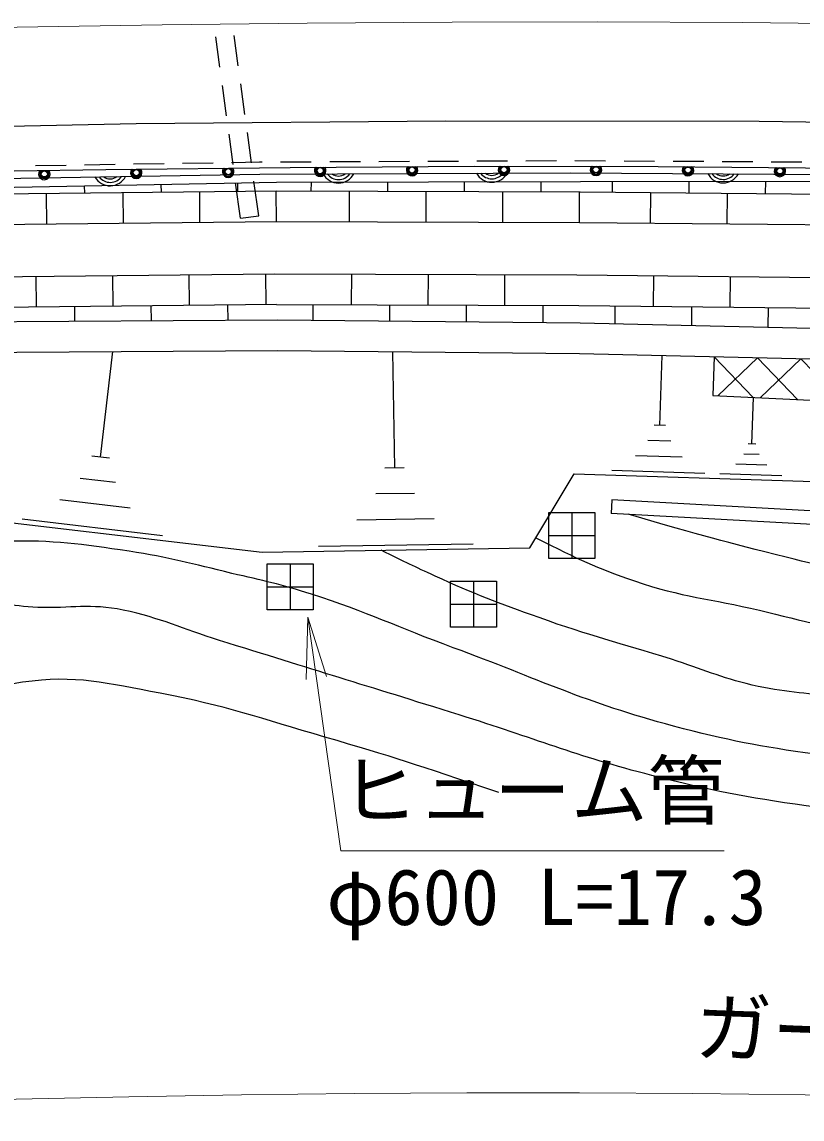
# Model space of a CAD drawing. Units: millimetres, scale not verified. Extents: x 40000 to 680000, y 20000 to 380000.
# Drawn here: x 304628 to 330076, y 262720 to 298497 of the extents above; entities that cross this region are included whole.
import ezdxf
from ezdxf.enums import TextEntityAlignment as Align

# ---------------------------------------------------------------- set-up
doc = ezdxf.new("R2010")
doc.units = ezdxf.units.MM
doc.header["$LTSCALE"] = 1000
doc.linetypes.add('CHAIN', pattern=[18.5, 12, -1.5, 3.5, -1.5])
for name, color, linetype, lineweight in [('M-BGD', 7, 'Continuous', 25), ('M-BMK', 2, 'CHAIN', 13), ('M-STR-HTXT', 7, 'Continuous', 13), ('M-STR-STRC', 7, 'Continuous', 25)]:
    doc.layers.add(name, color=color, linetype=linetype, lineweight=lineweight)
doc.styles.add('ＭＳ ゴシック', font='')
doc.styles.get('ＭＳ ゴシック').set_extended_font_data('MS Gothic')

# ---------------------------------------------------------------- blocks, each defined once
blk = doc.blocks.new('open_arrow')
at = {"color": 0, "linetype": 'Continuous', "lineweight": -2}
blk.add_lwpolyline([(7.5, 1.25), (0, 0), (7.5, -1.25)], dxfattribs=at)

msp = doc.modelspace()

# ---------------------------------------------------------------- linework, layer by layer
at = {"layer": 'M-BGD'}
for p, q in [((311685, 297068), (311550, 298059)), ((311086, 297018), (310951, 298008)), ((311302, 295432), (311167, 296423)), ((311901, 295483), (311766, 296474)), ((311518, 293847), (311383, 294838)), ((312117, 293898), (311982, 294889)), ((305069, 293813), (306069, 293829)), ((306669, 293839), (307669, 293855)), ((308269, 293865), (309269, 293881)), ((309869, 293891), (310868, 293907)), ((311468, 293917), (312380, 293932)), ((312380, 293932), (312468, 293932)), ((313068, 293935), (314068, 293939)), ((314668, 293942), (315668, 293947)), ((316268, 293950), (317268, 293954)), ((317868, 293957), (318868, 293962)), ((319468, 293965), (320468, 293969)), ((321068, 293972), (322068, 293977)), ((322668, 293978), (323668, 293972)), ((324268, 293968), (325268, 293962)), ((325868, 293958), (326868, 293952)), ((327468, 293948), (328468, 293941)), ((329068, 293938), (330068, 293931)), ((306676, 292908), (306673, 293154)), ((309176, 292935), (309173, 293202)), ((311757, 292098), (311599, 293252)), ((311676, 292962), (311673, 293249)), ((312351, 292179), (312198, 293303)), ((314068, 292971), (314069, 293276)), ((316568, 292963), (316569, 293282)), ((319068, 292954), (319069, 293288)), ((321568, 292946), (321569, 293294)), ((323889, 292932), (323892, 293298)), ((326389, 292910), (326392, 293301)), ((328889, 292887), (328892, 293304)), ((312936, 292975), (302662, 292866)), ((305437, 291895), (305426, 292895)), ((307937, 291922), (307926, 292922)), ((310436, 291948), (310426, 292948)), ((312936, 291975), (312926, 292975)), ((322840, 292941), (312936, 292975)), ((315315, 291967), (315318, 292967)), ((317815, 291958), (317818, 292958)), ((320315, 291950), (320318, 292950)), ((322815, 291941), (322818, 292941)), ((332674, 292854), (322840, 292941)), ((325130, 291921), (325139, 292921)), ((327630, 291899), (327639, 292898)), ((311757, 292098), (312351, 292179)), ((305077, 290205), (305088, 289205)), ((307577, 290232), (307588, 289232)), ((310077, 290258), (310088, 289259)), ((312577, 290285), (312588, 289285)), ((315375, 290279), (315371, 289279)), ((317875, 290269), (317871, 289269)), ((320375, 290259), (320371, 289259)), ((325233, 290222), (325222, 289222)), ((327733, 290194), (327721, 289194)), ((302688, 289180), (312934, 289289)), ((306338, 289219), (306343, 288739)), ((308838, 289245), (308843, 288754)), ((311338, 289272), (311343, 288769)), ((312934, 289288), (322798, 289250)), ((314121, 289283), (314119, 288767)), ((316621, 289274), (316619, 288742)), ((319121, 289264), (319119, 288718)), ((321621, 289255), (321619, 288693)), ((322798, 289250), (332695, 289138)), ((323972, 289236), (323965, 288655)), ((326471, 289208), (326465, 288597)), ((328971, 289180), (328964, 288540)), ((307194, 284305), (307597, 287746)), ((316787, 283955), (316726, 287741)), ((325437, 285341), (325510, 287619)), ((327214, 287580), (328484, 286250)), ((327326, 286305), (328627, 287547)), ((328627, 287547), (329933, 286181)), ((328705, 286239), (330041, 287515)), ((330041, 287515), (331381, 286112)), ((328440, 284734), (328489, 286249)), ((325627, 285335), (325247, 285347)), ((325800, 284822), (325041, 284847)), ((328566, 284730), (328314, 284739)), ((307480, 284272), (306907, 284339)), ((326164, 284304), (324645, 284353)), ((328923, 284045), (327913, 284077)), ((328682, 284390), (328177, 284406)), ((317102, 283960), (316471, 283950)), ((326907, 283773), (323869, 283871)), ((329417, 283692), (327397, 283757)), ((307677, 283474), (306530, 283608)), ((317431, 283124), (316169, 283104)), ((308161, 282642), (305867, 282911)), ((323871, 282911), (323847, 282472)), ((309218, 281743), (304631, 282281)), ((318076, 282293), (315551, 282252)), ((321819, 281001), (321819, 282501)), ((321819, 282501), (323319, 282501)), ((322569, 282501), (322569, 281001)), ((323319, 282501), (323319, 281001)), ((321819, 281751), (323319, 281751)), ((319351, 281472), (314303, 281391)), ((323319, 281001), (321819, 281001)), ((312630, 279321), (312630, 280821)), ((312630, 280821), (314130, 280821)), ((313380, 280821), (313380, 279321)), ((314130, 280821), (314130, 279321)), ((318613, 278756), (318613, 280256)), ((318613, 280256), (320113, 280256)), ((319363, 280256), (319363, 278756)), ((320113, 280256), (320113, 278756)), ((312630, 280071), (314130, 280071)), ((318613, 279506), (320113, 279506)), ((314130, 279321), (312630, 279321)), ((320113, 278756), (318613, 278756))]:
    msp.add_line(p, q, dxfattribs=at)
for points in [[(281081, 292777), (282389, 292821), (292408, 293137), (302639, 293373), (312384, 293532), (322529, 293579), (332472, 293516), (336900, 293449)], [(281093, 292492), (282736, 292560), (292895, 292929), (302663, 293078), (312936, 293273), (322849, 293297), (332694, 293308), (342529, 293072)], [(372281, 289247), (362454, 290261), (352270, 290989), (342410, 291549), (332629, 291854), (322815, 291941), (312936, 291975), (302660, 291866), (292934, 291699), (282638, 291348), (281143, 291290)], [(281213, 289596), (282772, 289664), (297601, 290131), (302578, 290179), (312875, 290288), (322733, 290250), (332637, 290138), (342119, 289844), (352492, 289207)], [(281271, 288186), (282815, 288251), (293244, 288522), (302739, 288717), (312963, 288779), (322834, 288681), (332735, 288453), (342190, 288075), (348426, 287667), (352451, 287360), (362300, 286601)], [(281324, 287187), (282849, 287252), (293267, 287522), (302753, 287717), (312962, 287779), (322818, 287681), (332704, 287453), (342138, 287076), (348355, 286670), (348375, 286668)], [(327214, 287580), (327162, 286313), (332406, 286063), (332449, 285598), (335694, 285397), (335673, 284916), (340337, 284520), (344033, 284358), (348251, 284236)], [(300078, 283145), (301352, 282514), (312462, 281211), (321197, 281351), (322645, 283760), (337588, 283278), (348160, 282446)], [(347939, 281539), (336024, 282239), (323871, 282911)], [(347910, 281100), (335999, 281800), (323847, 282472)]]:
    msp.add_lwpolyline(points, dxfattribs=at)
for centre, radius, start, end in [((307507, 293719), 567, 209.0043, 332.8593), ((307507, 293719), 453, 216.9637, 324.8999), ((307507, 293719), 340, 232.589, 309.2745), ((314955, 293810), 567, 208.3404, 332.1954), ((314955, 293810), 453, 216.2998, 324.236), ((314955, 293810), 340, 231.9252, 308.6107), ((319955, 293834), 567, 208.3404, 332.1954), ((319955, 293834), 453, 216.2998, 324.236), ((319955, 293834), 340, 231.9252, 308.6107), ((327502, 293814), 567, 207.7096, 331.5647), ((327502, 293814), 453, 215.669, 323.6053), ((327502, 293814), 340, 231.2944, 307.9799)]:
    msp.add_arc(centre, radius, start, end, dxfattribs=at)
for points, knots in [([(363613, 278826), (362218, 278106), (361745, 277841), (360455, 277463), (359343, 277137), (358692, 277038), (357540, 276904), (355974, 276722), (355083, 276726), (353507, 276745), (351788, 276765), (350831, 276928), (349114, 277024), (347851, 277094), (347131, 276999), (345879, 277184), (344240, 277425), (343374, 277823), (341766, 278222), (339745, 278723), (338613, 279004), (336586, 279474), (333848, 280109), (332287, 280348), (329562, 281038), (327539, 281550), (326874, 281730), (324408, 282441)], [0, 0, 0, 0, 1, 1, 1, 2, 2, 2, 3, 3, 3, 4, 4, 4, 5, 5, 5, 6, 6, 6, 7, 7, 7, 8, 8, 8, 9, 9, 9, 9]), ([(363818, 273578), (362101, 273148), (361666, 273040), (360289, 272684), (359103, 272376), (358464, 272083), (357254, 271885), (355989, 271678), (355261, 271596), (353980, 271645), (352299, 271710), (351373, 271939), (349706, 272164), (347002, 272531), (345491, 272763), (342798, 273203), (340992, 273498), (340005, 273835), (338184, 274016), (337081, 274126), (336454, 274028), (335349, 274096), (333454, 274213), (332396, 274352), (330516, 274615), (328690, 274871), (327667, 275062), (325884, 275534), (323003, 276297), (321493, 277063), (318696, 278090), (316883, 278755), (315911, 279246), (314073, 279837), (313075, 280158), (312497, 280276), (311477, 280516), (310173, 280823), (309448, 281040), (308123, 281235), (306559, 281465), (305669, 281609), (304089, 281554), (302792, 281509), (302061, 281356), (300814, 280995), (300055, 280776), (299597, 280672), (298937, 280236), (297986, 279609), (297566, 279103), (296736, 278322), (296061, 277687), (295833, 277154), (295059, 276645), (294219, 276092), (293625, 276008), (292703, 275606), (290979, 274855), (290425, 274630), (288270, 273729)], [0, 0, 0, 0, 1, 1, 1, 2, 2, 2, 3, 3, 3, 4, 4, 4, 5, 5, 5, 6, 6, 6, 7, 7, 7, 8, 8, 8, 9, 9, 9, 10, 10, 10, 11, 11, 11, 12, 12, 12, 13, 13, 13, 14, 14, 14, 15, 15, 15, 16, 16, 16, 17, 17, 17, 18, 18, 18, 19, 19, 19, 20, 20, 20, 20]), ([(321391, 281675), (322839, 280942), (323316, 280719), (324613, 280269), (326157, 279733), (327097, 279692), (328687, 279310), (331560, 278621), (333157, 278181), (336035, 277513), (338243, 277001), (339469, 276644), (341706, 276275), (342590, 276129), (343093, 276107), (343982, 275996), (345933, 275752), (347018, 275554), (348974, 275357), (350749, 275178), (351744, 275054), (353527, 274997), (354868, 274955), (355624, 275003), (356961, 275117), (357768, 275186), (358222, 275236), (359018, 275387), (360321, 275633), (360788, 275851), (362258, 276404)], [0, 0, 0, 0, 1, 1, 1, 2, 2, 2, 3, 3, 3, 4, 4, 4, 5, 5, 5, 6, 6, 6, 7, 7, 7, 8, 8, 8, 9, 9, 9, 10, 10, 10, 10]), ([(362947, 275157), (361581, 274673), (361195, 274530), (360046, 274216), (359057, 273946), (358502, 273786), (357490, 273617), (356284, 273416), (355598, 273292), (354375, 273298), (352870, 273305), (352034, 273496), (350542, 273697), (349128, 273887), (348363, 274168), (346947, 274336), (344991, 274569), (343874, 274478), (341915, 274695), (340419, 274862), (339607, 275128), (338122, 275374), (335422, 275823), (333909, 276067), (331203, 276475), (330127, 276637), (329506, 276624), (328447, 276874), (327396, 277123), (326842, 277387), (325812, 277713), (324128, 278246), (323161, 278475), (321498, 279071), (320154, 279552), (319403, 279836), (318104, 280429), (317410, 280745), (317175, 280852), (316344, 281273)], [0, 0, 0, 0, 1, 1, 1, 2, 2, 2, 3, 3, 3, 4, 4, 4, 5, 5, 5, 6, 6, 6, 7, 7, 7, 8, 8, 8, 9, 9, 9, 10, 10, 10, 11, 11, 11, 12, 12, 12, 13, 13, 13, 13]), ([(364599, 272162), (362509, 271337), (361871, 271047), (360043, 270601), (358760, 270287), (358038, 270050), (356719, 269972), (355139, 269878), (354251, 270095), (352675, 270241), (350352, 270457), (349047, 270580), (346745, 270960), (345047, 271240), (344124, 271544), (342432, 271859), (341348, 272060), (340745, 272217), (339646, 272308), (338400, 272412), (337694, 272243), (336445, 272304), (334000, 272423), (332636, 272605), (330212, 272937), (328227, 273209), (327121, 273431), (325180, 273925), (322684, 274561), (321348, 275135), (318890, 275902), (315838, 276854), (314124, 277375), (311073, 278328), (309844, 278712), (309188, 279053), (307928, 279317), (306862, 279539), (306230, 279367), (305142, 279406), (304265, 279438), (303763, 279637), (302896, 279496), (301721, 279306), (300978, 279250), (299986, 278593), (299305, 278142), (299132, 277646), (298548, 277075), (297932, 276473), (297608, 276104), (296911, 275598), (295906, 274868), (295371, 274725), (294035, 274240)], [0, 0, 0, 0, 1, 1, 1, 2, 2, 2, 3, 3, 3, 4, 4, 4, 5, 5, 5, 6, 6, 6, 7, 7, 7, 8, 8, 8, 9, 9, 9, 10, 10, 10, 11, 11, 11, 12, 12, 12, 13, 13, 13, 14, 14, 14, 15, 15, 15, 16, 16, 16, 17, 17, 17, 18, 18, 18, 18]), ([(320185, 273370), (317473, 274280), (316743, 274529), (314508, 275177), (312422, 275783), (311268, 276204), (309133, 276605), (307403, 276930), (306383, 277216), (304641, 276964), (303661, 276823), (303144, 276552), (302248, 276133), (300726, 275421), (299955, 274862), (298474, 274066), (297354, 273464), (296998, 273275), (295599, 272539)], [0, 0, 0, 0, 1, 1, 1, 2, 2, 2, 3, 3, 3, 4, 4, 4, 5, 5, 5, 6, 6, 6, 6])]:
    msp.add_open_spline(points, degree=3, knots=knots, dxfattribs=at)
at = {"layer": 'M-BMK'}
msp.add_lwpolyline([(247712, 296318), (252440, 296526), (257169, 296733), (261897, 296936), (266626, 297134), (271355, 297325), (276084, 297508), (280814, 297681), (285544, 297842), (290274, 297989), (295005, 298121), (299737, 298236), (304468, 298332), (309201, 298408), (313933, 298462), (318666, 298493), (323399, 298497), (328132, 298475), (332864, 298424), (336958, 298355)], dxfattribs=at)
at = {"layer": 'M-STR-HTXT'}
for points in [[(313952, 279085), (315035, 271469), (327535, 271469)], [(282383, 262720), (286058, 262841), (289733, 262961), (293409, 263076), (297084, 263184), (300760, 263284), (304436, 263373), (308113, 263449), (311790, 263509), (315467, 263552), (319144, 263576), (322821, 263577), (326498, 263555), (330175, 263506), (333851, 263429), (336268, 263362)]]:
    msp.add_lwpolyline(points, dxfattribs=at)
at = {"layer": 'M-STR-STRC'}
for points in [[(337071, 295127), (328678, 295245), (318458, 295265), (308352, 295171), (298446, 294967), (288353, 294680), (280058, 294402)], [(301369, 293597), (307367, 293682), (313379, 293751), (319375, 293793), (325385, 293788), (331388, 293733), (337385, 293651), (339348, 293515), (345342, 293309), (351340, 292993), (357340, 292618), (363322, 292166), (369294, 291633), (375274, 291028), (379262, 290573), (383239, 290193), (391159, 289212), (399079, 288203), (407007, 287127), (414926, 286018), (422846, 284882), (430159, 283783), (435339, 282970)]]:
    msp.add_lwpolyline(points, dxfattribs=at)
for centre, radius in [((314357, 293645), 112), ((314357, 293645), 100), ((317356, 293667), 112), ((317356, 293667), 100), ((320355, 293680), 100), ((323355, 293677), 100), ((326355, 293666), 112), ((326355, 293666), 100), ((329354, 293639), 112), ((329354, 293639), 100), ((305358, 293541), 100), ((308357, 293581), 100), ((311357, 293615), 100)]:
    msp.add_circle(centre, radius, dxfattribs=at)
for centre, radius, start, end in [((311357, 293615), 188, 143.7893, 37.5291), ((314357, 293645), 188, 143.5357, 37.2755), ((314357, 293645), 150, 131.8152, 48.996), ((317356, 293667), 188, 143.5357, 37.2755), ((317356, 293667), 150, 131.8152, 48.996), ((320355, 293680), 188, 143.074, 36.8138), ((320355, 293680), 150, 131.3535, 48.5343), ((320355, 293680), 112, 89.9439, 89.9438), ((323355, 293677), 188, 143.074, 36.8138), ((323355, 293677), 150, 131.3535, 48.5343), ((323355, 293677), 112, 89.9439, 89.9438), ((326355, 293666), 188, 142.6054, 36.3452), ((326355, 293666), 150, 130.8849, 48.0657), ((329354, 293639), 188, 142.6054, 36.3452), ((329354, 293639), 150, 130.8849, 48.0657), ((305358, 293541), 188, 143.9416, 37.6814), ((305358, 293541), 150, 132.2211, 49.4018), ((305358, 293541), 112, 90.8115, 90.8114), ((308357, 293581), 188, 143.7893, 37.5291), ((308357, 293581), 150, 132.0688, 49.2496), ((308357, 293581), 112, 90.65923, 90.65916), ((311357, 293615), 150, 132.0688, 49.2496), ((311357, 293615), 112, 90.65923, 90.65916)]:
    msp.add_arc(centre, radius, start, end, dxfattribs=at)

# ---------------------------------------------------------------- block references
at = {"layer": 'M-STR-HTXT', "xscale": 267, "yscale": 267, "rotation": 278.1}
msp.add_blockref('open_arrow', (313952, 279085), dxfattribs=at)

# ---------------------------------------------------------------- texts
at = {"layer": 'M-STR-HTXT', "style": 'ＭＳ ゴシック'}
for s, p in [('ヒューム管', (315035, 271969)), ('φ600 L=17.3', (314557, 268498))]:
    msp.add_text(s, height=1833, dxfattribs=at).set_placement(p, align=Align.BOTTOM_LEFT)
msp.add_text('ガードレール\u3000L=155.0', height=1833, rotation=357.89, dxfattribs=at).set_placement((339641, 263787), align=Align.BOTTOM_CENTER)

doc.saveas('drawing.dxf')
